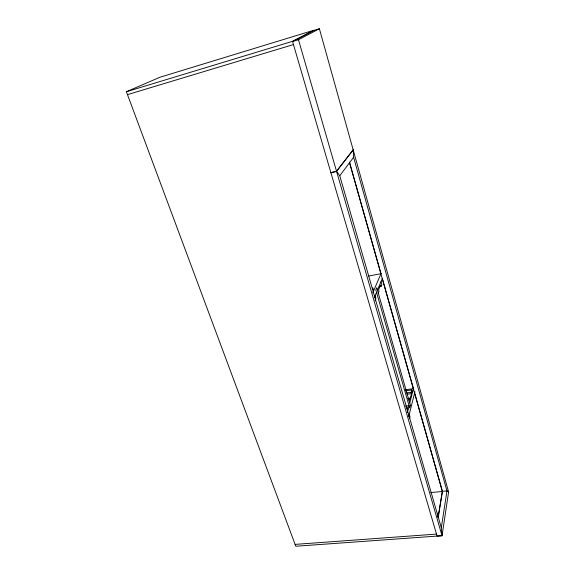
<?xml version="1.0" encoding="UTF-8"?>
<svg xmlns="http://www.w3.org/2000/svg" width="575" height="575" viewBox="0 0 575 575"><rect width="100%" height="100%" fill="white"/><g stroke="black" fill="none" stroke-linecap="round" stroke-linejoin="round"><path stroke-width="0.86" d="M126.385 91.72L292.517 41.335L313.893 30.231L159.872 77.266L126.385 91.72L295.787 546.25L442.024 535.735L448.615 491.97L446.955 490.971L442.29 491.316L438.078 517.579M292.517 41.335L437.079 536.094L442.017 535.735L441.305 527.692L446.955 490.971M438.186 517.385L442.463 491.481L430.833 492.538M437.309 516.235L437.783 513.303L438.466 515.667M409.58 418.65L410.011 416.925L409.256 414.302M408.645 416.731L414.963 391.64M407.308 412.469L409.055 405.706L405.512 406.166M409.745 403.01L413.547 388.269M405.497 390.806L411.714 389.958L411.096 392.337L411.463 393.631L409.939 399.517L409.565 398.216L407.783 398.446M406.777 408.926L407.215 407.222L407.977 409.867M408.997 400.394L409.565 398.216M375.058 300.768L375.935 298.662L375.08 295.708M378.271 293.049L379.018 291.252L378.602 289.8L380.614 284.992L381.024 286.429L379.263 286.752M381.024 286.429L381.836 284.481L381.024 281.613M374.44 297.239L376.51 292.316M377.43 290.123L382.44 278.235M372.722 292.927L381.088 273.506M372.198 289.146L372.794 287.78L373.657 290.756M339.775 175.749L353.618 157.298L353.172 149.859L336.54 171.278L330.877 172.629M441.305 527.692L339.796 175.857L336.548 171.278L353.172 149.859M319.384 28.75L313.943 30.41L292.574 41.537L298.482 39.747L319.384 28.75L448.593 491.898L446.933 490.892L353.618 157.298M127.47 94.638L293.458 44.57M330.905 172.744L336.576 171.386L442.017 535.735M368.661 276.036L381.002 273.7L349.701 162.811M405.468 389.742L413.447 388.657L382.346 278.465M406.669 392.941L411.096 392.337M407.035 394.227L411.463 393.631M295.097 544.388L436.497 534.096M298.482 39.747L336.54 171.278M411.714 389.958L412.448 392.531M414.64 392.905L442.52 491.668M349.341 162.035L442.29 491.316M410.37 405.188L409.68 407.891L375.806 289.865L376.733 287.687L410.37 405.188"/></g></svg>
